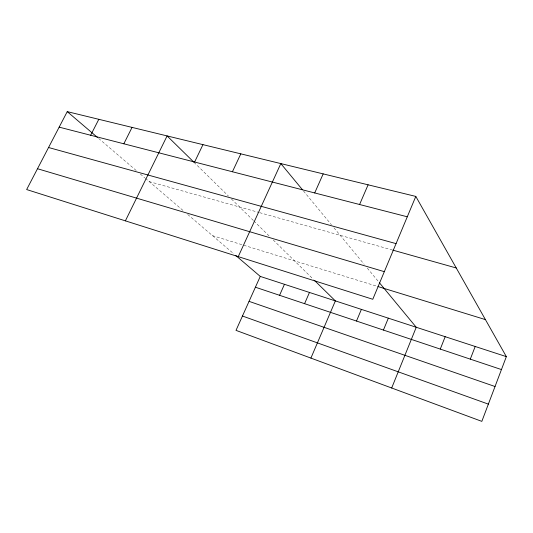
<?xml version="1.0" encoding="UTF-8"?>
<svg xmlns="http://www.w3.org/2000/svg" width="533" height="533" viewBox="0 0 533 533"><rect width="100%" height="100%" fill="white"/><g stroke="black" fill="none" stroke-linecap="round" stroke-linejoin="round"><path stroke-width="0.4" stroke-dasharray="2.67 2" d="M149.18 181.58L258.818 212.427M259.618 212.654L391.955 249.884M212.494 235.633L377.137 286.288M98.652 138.447L136.555 170.807M140.346 174.038L144.763 177.809M145.396 178.348L183.359 210.762M187.689 214.459L233.947 253.948M193.972 162.272L228.524 196.144M231.442 199.009L253.228 220.369M253.821 220.948L269.725 236.545M273.256 240.003L313.417 279.379M303.51 191.007L331.406 224.719M333.984 227.838L364.172 264.321M367.29 268.099L378.85 282.064"/><path stroke-width="0.8" d="M415.807 196.417L372.78 299.279L26.65 189.555L67.245 111.63L415.807 196.417L506.35 356.637L481.832 421.37L236.006 330.367L260.264 276.414L235.779 255.514M470.293 359.135L475.196 346.483M440.271 349.088L445.182 336.696M391.688 387.997L416.246 327.269L379.376 282.703M383.427 330.06L388.33 318.168M356.49 321.046L361.387 309.387M310.906 358.096L335.364 300.898L314.597 280.538M359.588 204.505L368.096 184.811M304.583 303.677L309.466 292.457M279.578 295.302L284.449 284.302M314.697 192.946L323.178 173.885M238.258 256.633L280.824 163.584L302.471 189.741M232.415 171.753L240.816 153.85M194.612 162.019L202.96 144.643M125.388 220.855L167.096 135.922L193.972 162.272M123.836 143.79L132.057 127.394M90.67 135.249L98.818 119.312M59.163 127.14L407.285 216.791M48.556 147.508L396.059 243.628M392.741 250.104L456.241 267.972M37.497 168.728L384.333 271.67M377.91 286.527L485.423 319.607M260.264 276.414L506.35 356.637M255.407 287.214L501.453 369.569M249.051 301.352L495.037 386.518M242.455 316.022L488.368 404.127M67.245 111.63L97.392 137.367"/></g></svg>
